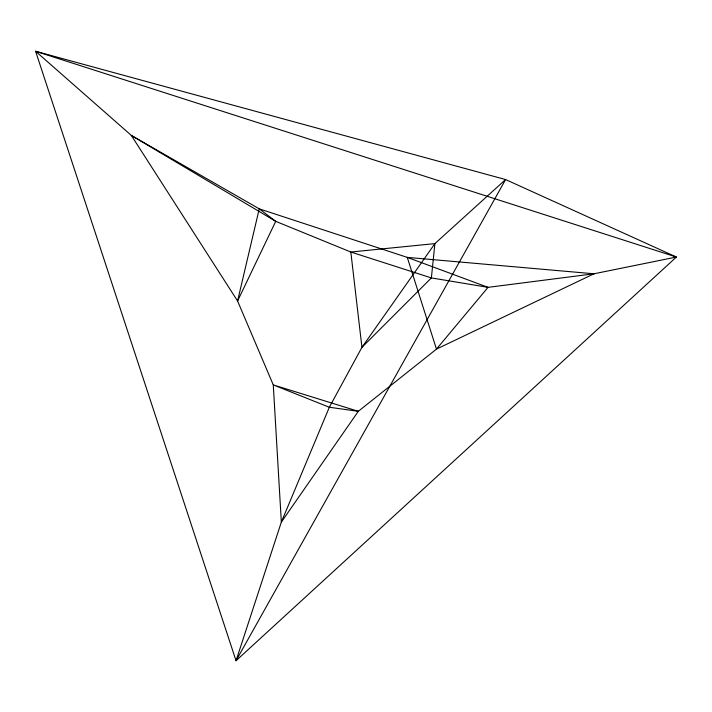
<?xml version="1.0" encoding="UTF-8"?>
<svg xmlns="http://www.w3.org/2000/svg" width="712" height="712" viewBox="0 0 712 712"><rect width="100%" height="100%" fill="white"/><g stroke="black" fill="none" stroke-linecap="round" stroke-linejoin="round"><path stroke-width="1.07" d="M434.89 243.62L431.374 277.92L361.936 347.34L329.336 407.255L281.338 522.11L236.037 660.727L35.6 51.273L505.591 179.558L676.4 257.041L236.037 660.727L505.591 179.558L434.89 243.62L361.936 347.34L350.829 252.021L275.731 221.343L131.32 135.413L35.6 51.273L676.4 257.041L593.995 273.782L488.049 287.345L431.374 277.92L350.829 252.021L434.89 243.62M259.257 208.839L237.577 300.998L273.274 384.907L281.338 522.11L358.314 411.305L436.465 349.111L488.049 287.345L407.264 257.379L259.257 208.839L131.32 135.413L237.577 300.998L275.731 221.343L259.257 208.839M593.995 273.782L436.465 349.111L407.264 257.379L593.995 273.782M358.314 411.305L329.336 407.255L273.274 384.907L358.314 411.305"/></g></svg>
